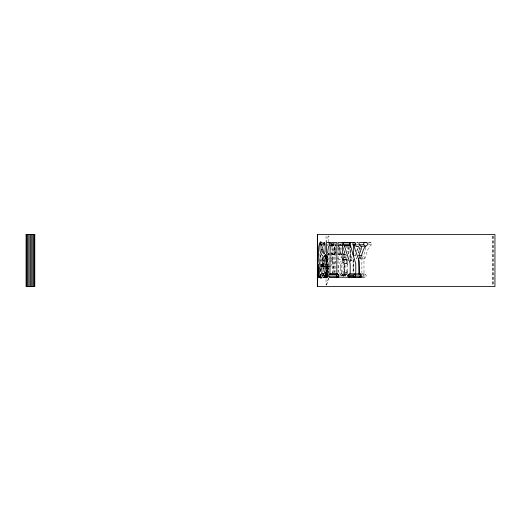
<?xml version="1.0" encoding="UTF-8"?>
<svg xmlns="http://www.w3.org/2000/svg" width="521" height="521" viewBox="0 0 521 521"><rect width="100%" height="100%" fill="white"/><g stroke="black" fill="none" stroke-linecap="round" stroke-linejoin="round"><path stroke-width="0.39" stroke-dasharray="2.6 1.95" d="M323.339 271.682L323.411 266.791L325.202 266.062M330.158 266.524L322.486 266.407L322.271 257.1M325.111 258.729L325.117 254.606L326.367 255.55L327.507 258.084L327.507 261.034L326.66 262.278L326.166 264.974M328.803 241.835L328.855 235.948M322.024 253.453L322.095 249.383M326.511 268.706L326.459 277.224L325.781 276.879L325.553 275.85L325.677 274.945L326.654 273.818L326.81 272.392L326.81 255.44M321.874 266.745L322.082 257.055M322.173 253.017L322.238 249.787M326.823 255.349L326.576 265.684L327.195 265.684L327.273 268.706L324.935 268.706M322.024 266.14L322.16 264.414L322.375 268.055M323.144 265.684L323.326 260.116M327.077 255.023L327.455 277.224L323.333 276.898M333.023 269.025L332.906 261.835L331.323 256.391M320.422 271.278L320.513 269.227L320.382 270.738M335.361 252.998L336.006 247.351M347.396 264.844L347.52 262.864L348.523 260.904M320.591 268.895L320.513 272.463M340.929 249.181L341.079 247.749M365.872 247.508L363.658 255.564L364.707 258.898L360.063 258.898M330.842 247.482L331.91 253.89C334.404 253.968 331.727 245.879 332.75 244.154M322.942 258.312L323.684 262.278L322.701 266.524M327.468 245.886L327.722 244.154M327.383 277.439L327.546 276.195L324.433 276.195M321.724 251.207L322.037 249.253L321.047 250.998M342.968 246.641L347.357 263.802L347.357 272.392L347.11 273.818L344.036 273.818L342.46 274.945L342.264 275.85M330.959 245.222L331.538 243.848M339.399 244.707L339.549 243.848M358.858 245.853L358.637 253.512M323.085 246.094L323.215 245.313M328.393 254.157L328.595 252.998M344.036 273.818L344.296 263.802L341.939 255.075M336.078 243.848L335.928 244.707L334.697 245.853L334.515 247.149L334.515 272.6M323.782 266.368C325.703 267.846 321.587 268.602 323.339 270.236M348.438 254.118L348.679 246.524M345.43 275.85L345.612 274.945L346.895 274.137M324.674 275.668L323.495 277.914M364.707 258.898C367.051 254.346 366.784 247.651 371.642 244.733L371.473 242.877L368.751 242.525M325.273 274.313L326.322 269.025L326.27 262.486M347.852 246.563L347.396 252.118M332.268 273.102L332.6 271.884M322.948 269.591L323.307 268.25M326.465 285.091L328.595 277.914L322.844 277.914M326.511 284.974L328.634 277.999M356.931 251.083L357.693 247.508L357.38 246.244L356.449 245.398M349.715 246.563C348.959 250.034 347.826 254.932 350.568 257.674L351.649 257.928L351.649 260.572L350.574 260.904M359.744 249.592L360.2 248.296M326.035 242.525L328.354 235.935M356.989 257.465L356.488 258.898L355.407 255.564L354.072 255.564M358.494 253.167L359.497 250.308M346.328 247.749L346.758 246.563M354.918 256.032L355.713 253.883M356.761 251.024L358.8 246.44M330.828 247.351L332.463 245.495L332.463 242.525M335.771 244.916C333.44 248.4 333.453 253.395 335.758 256.886M362.531 256.749L363.977 261.308L363.977 272.392L364.257 273.818L366.074 274.945L366.178 276.501L364.628 277.224L362.388 277.224L363.508 276.879L363.892 275.902L363.697 275.036L362.108 273.896M335.882 261.236C333.316 264.512 333.29 269.266 334.651 273.043M330.9 266.524L331.799 262.278L332.502 261.034L332.502 258.084L330.92 252.594M330.874 254.574L334.769 254.574L335.159 254.157L328.184 254.157M330.926 261.496L331.382 261.034L331.382 258.084L330.881 257.341M340.526 244.916L341.607 243.867M347.663 260.904C344.909 264.18 345.879 269.624 346.797 273.538M326.087 277.224L326.778 275.752L325.566 272.698M344.609 259.276C337.204 260.507 336.586 271.675 341.548 275.993M323.404 246.114L324.414 245.495M342.069 255.713L343.99 258.208L346.048 259.25C339.49 261.509 339.549 271.487 343.632 275.993M337.973 259.842L339.438 259.25L346.048 259.25M325.43 254.6L325.097 254.723L325.788 259.373M348.582 260.572L342.186 260.904C340.037 264.596 339.972 270.575 342.134 274.261L347.064 274.554M343.039 255.713C348.275 262.109 348.718 256.436 342.981 262.499C341.131 266.772 341.131 272.639 344.752 275.993M342.056 260.142L344.466 259.328L347.416 259.25M324.095 266.661L323.411 266.791L321.073 264.681M322.786 277.595L327.318 277.582L327.318 264.414L328.08 273.258M356.514 242.525L359.75 242.525M356.709 242.753L358.174 242.753M368.321 242.877L371.473 242.877M329.305 243.717L331.525 243.717L331.245 243.515M339.08 244.557L341.092 244.557M331.395 244.707L335.811 244.707M355.218 244.707L358.142 244.707M368.503 244.733L371.642 244.733M329.005 245.495L332.463 245.495M330.659 245.599L336.358 245.599M330.978 245.853L336.201 245.853M355.452 246.244L357.38 246.244M355.719 246.387L359.438 246.387M321.183 249.572L322.584 249.572M321.249 249.846L322.642 249.846M330.998 253.747L332.6 253.747M327.859 253.89L330.288 253.89M326.537 254.118L334.371 254.118L334.769 254.574M337.269 254.118L339.998 254.118M342.883 254.118L346.055 254.118M338.044 254.157L340.05 254.574L337.986 254.574M343.157 254.157L345.586 254.157M343 254.574L346.211 254.574M341.125 256.098L342.173 257.674L343.118 257.928L348.582 257.928M349.506 257.928L351.649 257.928M325.267 258.084L332.502 258.084M347.273 259.191C342.297 260.344 338.305 255.616 338.715 250.914M350.216 260.572L351.649 260.572M324.466 261.034L332.502 261.034M347.273 263.502L344.205 263.502L344.205 272.867L347.273 272.867M344.296 263.802L347.357 263.802M320.715 264.414L325.762 264.414M320.806 264.733L324.309 264.733M325.091 264.733L327.429 264.733M320.943 264.935L325.632 264.935M320.936 265.684L325.632 265.684M330.581 266.062L322.349 266.062L322.252 264.414M323.033 266.166L329.109 266.166M321.815 266.368L328.64 266.368M321.613 266.472L329.207 266.472M321.346 266.661L325.879 266.661M326.517 266.661L328.901 266.661M320.728 266.791L329.09 266.791M318.683 268.706L321.965 268.706M322.668 268.706L324.082 268.706L323.971 265.684M344.296 272.392L347.357 272.392M325.247 273.362L327.585 273.362M321.985 273.792L324.342 273.792M325.13 273.792L328.217 273.818M339.34 273.818L343.899 273.818L345.28 274.945L345.456 275.85L340.259 275.85M361.906 273.818L364.257 273.818M322.506 273.922L326.446 273.922M325.208 274.482L327.624 274.482M325.677 274.945L328.849 274.945M340.076 274.945L345.612 274.945M363.078 274.945L366.074 274.945M324.629 275.075L328.621 275.075M324.909 275.192L327.253 275.192M322.681 275.752L327.898 275.752M324.257 275.876L326.621 275.876M324.537 276.032L327.65 276.032M323.378 276.905L327.813 276.833M361.242 276.879L363.508 276.879M323.28 277.035L327.195 277.035M362.779 276.97L365.794 276.97M323.391 277.224L327.676 277.224M322.883 273.72L322.434 273.714M323.906 266.485L321.131 264.603M321.197 264.251L324.036 264.661M321.157 264.421L324.531 265.788M327.247 277.446L326.719 277.224L326.302 255.544M337.159 258.208L339.438 259.25M328.797 270.425L328.132 266.661C325.684 266.986 328.477 275.218 327.383 277.224L327.449 274.482L326.328 273.766L325.469 272.372M319.985 253.773L320.487 264.147L323.554 266.472M321.073 264.707L323.424 266.947M326.374 263.418L325.885 259.907L326.66 262.278L325.097 254.723L326.98 257.341M325.228 272.463L326.113 274.3L326.908 274.131M325.097 254.723L327.507 261.034M325.345 256.254L325.508 256.625M322.473 272.698L323.027 273.994M325.456 258.39L324.095 254.6M325.501 257.381L327.032 261.496L325.912 257.504M319.861 254.6L321.75 260.038L322.343 265.886M325.117 256.332L324.778 255.381L325.111 257.107M348.412 247.631L353.075 261.308L353.075 272.392M359.646 247.631L360.122 249.155M347.878 273.538L347.396 270.614M328.868 266.394L327.755 262.532L327.188 256.15M335.96 254.157L335.14 249.24L333.486 245.599L333.486 242.525M338.305 247.983L339.438 254.157M322.883 259.36L323.684 262.278M323.893 267.944L322.512 262.532L322.082 256.951M325.599 258.937L326.205 261.835M322.265 258.116L323.417 263.418M346.159 254.977L346.387 256.098M322.779 273.258L322.981 274.385M324.036 274.906L324.407 277.224L324.407 275.166M343.899 273.818L343.691 246.563M328.256 273.701L327.435 255.427M334.371 254.118L334.222 242.525M321.047 247.123L321.437 250.308M327.045 255.388L327.481 260.689M319.757 258.937L319.868 261.281M324.277 255.368L324.349 256.964M324.166 262.845L324.303 265.977M319.764 266.439L319.848 268.706M322.935 273.16L322.961 273.922M493.257 236.098L493.257 284.902M492.944 236.098L492.944 284.902M492.781 236.098L492.781 284.902M361.874 257.491L361.874 272.6M359.523 247.149L359.523 249.539M353.342 259.08L353.342 272.6M353.245 259.471L353.245 273.193M350.653 249.787L350.653 261.894M350.457 249.787L350.457 261.894M344.55 250.594L344.55 276.417M343.118 257.928L343.118 260.572M343.163 274.554L343.163 277.224M340.929 243.327L340.929 249.722M338.057 247.149L338.057 272.6M335.889 243.333L335.889 272.392M333.251 243.333L333.251 273.193M332.229 243.333L332.229 273.193M331.33 243.268L331.33 245.495M328.406 253.017L328.406 273.193M326.042 236.098L326.042 241.796M326.042 255.622L326.042 262.128M326.042 270.262L326.042 284.902M325.286 254.626L325.286 258.663M325.286 273.193L325.286 277.224M321.919 249.487L321.919 252.542M320.636 269.018L320.636 272.099M320.487 255.342L320.487 264.147M326.986 274.534L326.198 274.489L326.986 274.534"/><path stroke-width="0.78" d="M317.367 273.922L317.367 277.224L318.077 277.224L317.367 234.476L494.95 234.476L494.95 286.524L317.367 286.524L317.556 265.938M327.631 252.998L328.36 247.351L329.148 245.599L329.148 242.525M329.669 277.224L328.933 276.879L328.692 275.85L328.823 274.945L329.943 273.818L337.426 273.818L336.423 274.945L336.305 275.85L336.527 276.879L337.178 277.224M318.735 277.582L317.367 277.224L319.015 277.602L318.546 275.394L318.735 264.414L320.181 277.914L319.099 276.032L318.806 277.439M355.459 243.346L355.569 244.772L352.906 244.772L353.056 242.903L354.664 242.525L343.938 242.525M329.943 273.818L330.158 242.525L336.879 242.525L336.82 272.392L337.054 273.818L338.585 274.945L338.774 275.85L338.363 276.918L337.354 277.224M361.75 277.224L349.519 277.224L347.885 276.449L347.995 274.945L353.785 274.945L355.517 273.818L355.784 272.392L355.784 263.802L350.737 246.641L349.5 244.557L349.669 242.851L350.542 242.525M347.995 274.945L349.897 273.818L350.197 272.392L350.197 263.802L344.642 246.641L343.267 244.557L343.456 242.851L344.427 242.525M355.172 277.224L353.687 276.449L353.785 274.945M352.997 254.821L353.531 253.323M366.322 242.525L367.839 243.327L367.722 244.733C362.551 247.436 362.59 254.32 360.063 258.898L358.897 255.564L361.079 249.592L361.353 247.508L361.02 246.244L359.073 244.772L358.949 243.346L359.79 242.597L366.823 242.525M337.895 277.224L338.63 276.879L338.891 275.902L338.761 275.036L337.699 273.896M359.132 277.224L360.428 276.469M353.896 277.224L355.322 276.469M323.378 243.717C325.384 237.172 325.859 255.446 323.808 253.89L322.629 247.482L321.027 244.759L321.027 241.965L323.378 243.717L324.863 243.717M320.565 275.016C324.583 270.562 318.982 265.508 318.911 260.689C318.911 254.593 317.165 247.241 320.415 241.835C320.07 246.785 318.578 252.646 323.163 256.391C325.964 262.936 326.921 273.427 320.565 277.914L320.565 275.016L323.606 275.016M327.409 254.157L326.973 254.574L326.537 254.118L326.367 252.919L326.367 242.525L329.506 242.525M353.785 277.224L355.465 276.501L355.355 274.945M359.978 277.224L361.268 276.97L361.834 275.85L361.581 274.945L359.562 273.818L359.249 261.308L354.456 247.631L354.228 246.387L355.615 244.544L355.635 243.222L354.15 242.525M365.436 242.525L363.958 242.903L363.619 243.945L363.814 244.772L365.566 246.244L361.02 246.244M26.05 234.476L34.829 234.476M342.623 242.525L338.129 242.525L338.129 245.599L339.288 247.351L340.376 252.998L340.721 254.157L341.398 254.574L342.089 254.118L342.356 252.919L342.356 242.525M343.456 242.851L349.669 242.851M343.267 244.557L349.5 244.557M321.027 244.759L324.817 244.759M359.073 244.772L363.814 244.772M338.129 245.599L342.623 245.599M344.205 245.73L350.333 245.73M344.27 245.808L350.399 245.808M340.721 254.157L342.343 254.157M358.897 255.564L362.069 255.564M349.897 273.818L355.517 273.818M359.562 273.818L361.125 273.818M355.094 273.896L358.858 273.896L360.337 275.036L360.519 275.902M329.643 274.183L337.243 274.137M328.823 274.945L336.423 274.945M336.546 275.036L338.761 275.036M354.606 274.528L355.218 275.036L360.337 275.036M347.754 275.85L353.57 275.85M318.989 276.195L320.545 276.195M328.933 276.879L338.63 276.879M348.269 276.918L354.039 276.918M355.022 276.879L360.161 276.879M330.145 277.224L349.519 277.224M320.565 277.914L322.089 277.914M353.896 242.525L355.022 242.864L355.426 243.848L355.218 244.707L353.59 245.853L353.342 247.149L353.342 255.896M352.906 244.772L353.824 245.398M355.218 275.036L355.426 275.902M358.858 273.896L358.637 258.286M350.653 242.525L350.653 247.364M349.409 242.525L349.409 245.319M317.367 234.476L317.367 286.524M34.777 234.476L34.777 286.524L26.102 286.524L26.102 234.476M34.503 234.476L34.503 286.524M33.832 234.476L33.832 286.524M32.875 234.476L32.875 286.524M31.709 234.476L31.709 286.524M30.439 234.476L30.439 286.524M29.163 234.476L29.163 286.524M27.997 234.476L27.997 286.524M27.04 234.476L27.04 286.524M26.376 234.476L26.376 286.524"/></g></svg>
